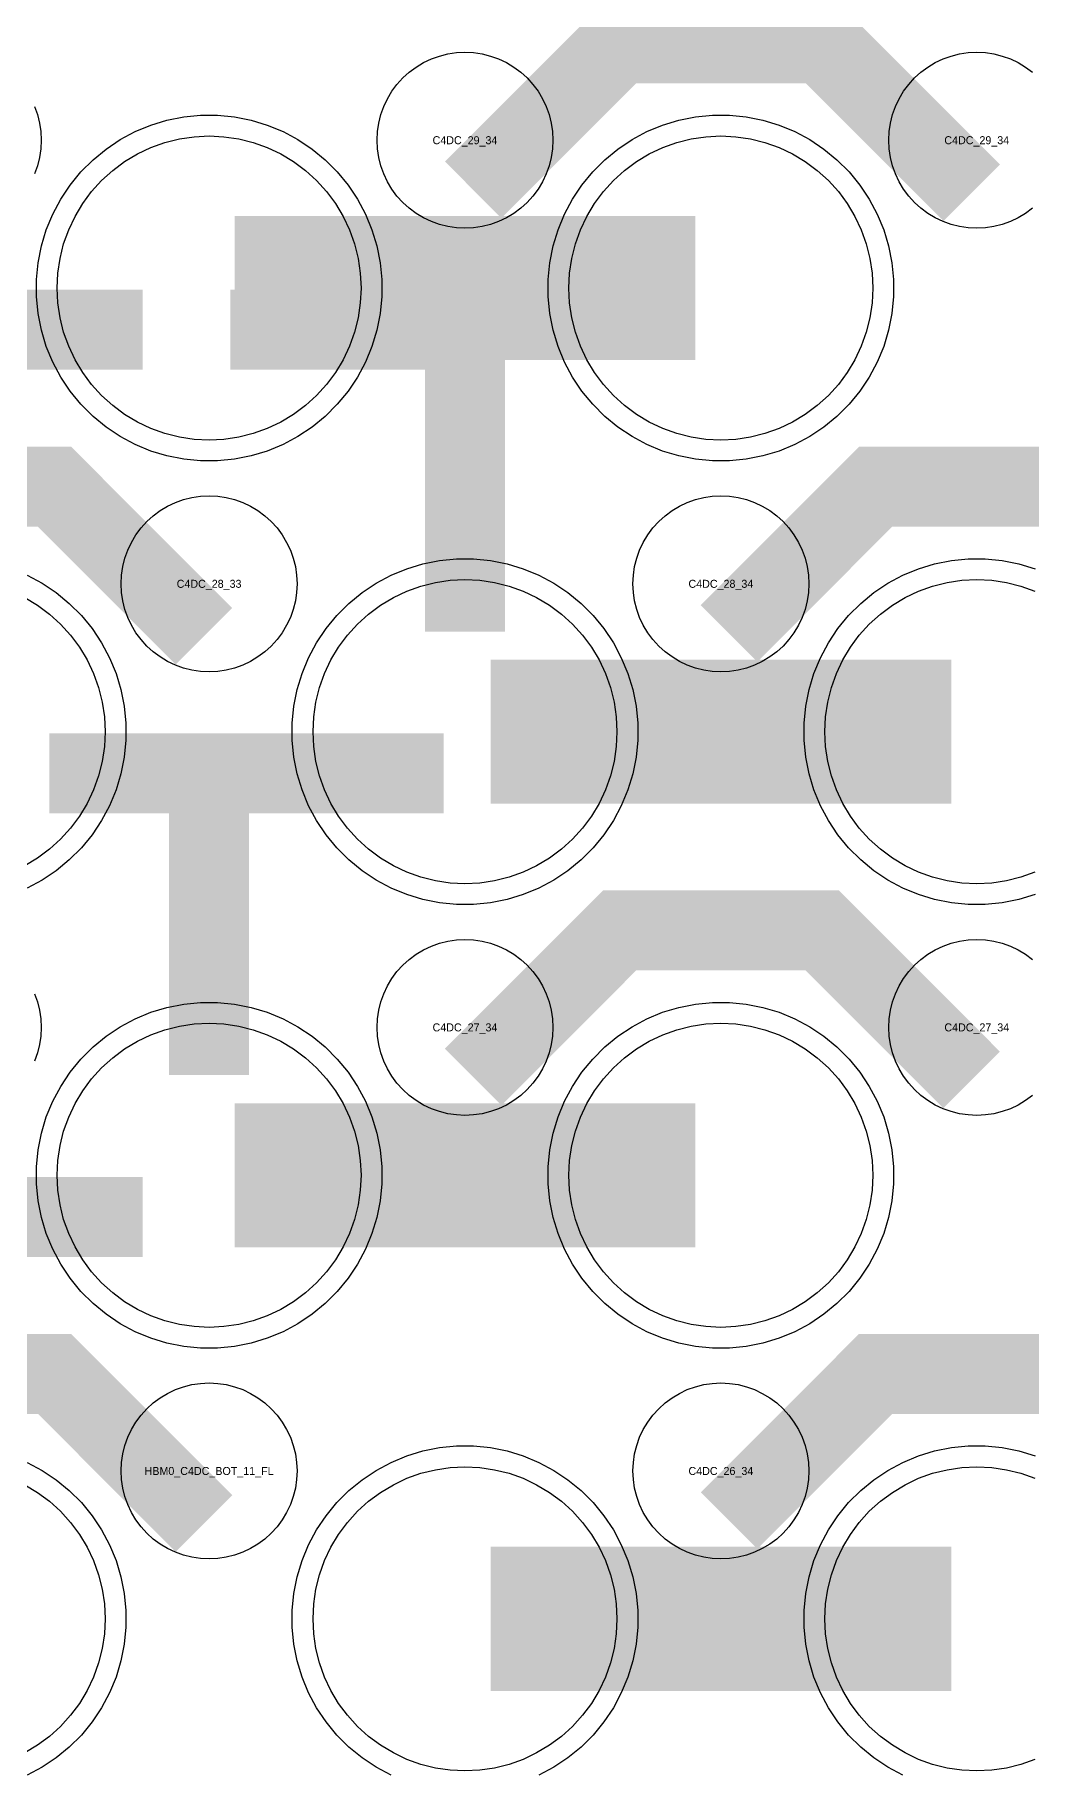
# Model space of a CAD drawing. Extents: x -11880 to 11880, y -14992 to 14992.
# Drawn here: x -1254 to -943, y -11285 to -10742 of the extents above; entities that cross this region are included whole.
import ezdxf
from ezdxf.enums import TextEntityAlignment as Align

# ---------------------------------------------------------------- set-up
doc = ezdxf.new("R2010")
doc.units = 0
doc.header["$MEASUREMENT"] = 0
for name, color, linetype in [('GDS_775_DT_237', 138, 'CONTINUOUS'), ('RDL1_FS', 34, 'CONTINUOUS'), ('RDL_BS', 160, 'CONTINUOUS')]:
    doc.layers.add(name, color=color, linetype=linetype)

msp = doc.modelspace()

# ---------------------------------------------------------------- linework, layer by layer
at = {"layer": 'RDL1_FS'}
for points in [[(-1200, -10868.714), (-1204.657, -10868.485), (-1209.268, -10867.801), (-1213.791, -10866.669), (-1218.181, -10865.097), (-1222.395, -10863.105), (-1226.395, -10860.707), (-1230.14, -10857.929), (-1233.594, -10854.799), (-1236.724, -10851.345), (-1239.502, -10847.6), (-1241.9, -10843.6), (-1243.892, -10839.386), (-1245.464, -10834.996), (-1246.596, -10830.473), (-1247.28, -10825.862), (-1247.509, -10821.205), (-1247.28, -10816.548), (-1246.596, -10811.937), (-1245.464, -10807.414), (-1243.892, -10803.024), (-1241.9, -10798.81), (-1239.502, -10794.81), (-1236.724, -10791.065), (-1233.594, -10787.611), (-1230.14, -10784.481), (-1226.395, -10781.703), (-1222.395, -10779.305), (-1218.181, -10777.313), (-1213.791, -10775.741), (-1209.268, -10774.609), (-1204.657, -10773.925), (-1200, -10773.696), (-1195.343, -10773.925), (-1190.732, -10774.609), (-1186.209, -10775.741), (-1181.819, -10777.313), (-1177.605, -10779.305), (-1173.605, -10781.703), (-1169.86, -10784.481), (-1166.406, -10787.611), (-1163.276, -10791.065), (-1160.498, -10794.81), (-1158.1, -10798.81), (-1156.108, -10803.024), (-1154.536, -10807.414), (-1153.404, -10811.937), (-1152.72, -10816.548), (-1152.491, -10821.205), (-1152.72, -10825.862), (-1153.404, -10830.473), (-1154.536, -10834.996), (-1156.108, -10839.386), (-1158.1, -10843.6), (-1160.498, -10847.6), (-1163.276, -10851.345), (-1166.406, -10854.799), (-1169.86, -10857.929), (-1173.605, -10860.707), (-1177.605, -10863.105), (-1181.819, -10865.097), (-1186.209, -10866.669), (-1190.732, -10867.801), (-1195.343, -10868.485)], [(-1040, -10868.714), (-1044.657, -10868.485), (-1049.268, -10867.801), (-1053.791, -10866.669), (-1058.181, -10865.097), (-1062.395, -10863.105), (-1066.395, -10860.707), (-1070.14, -10857.929), (-1073.594, -10854.799), (-1076.724, -10851.345), (-1079.502, -10847.6), (-1081.9, -10843.6), (-1083.892, -10839.386), (-1085.464, -10834.996), (-1086.596, -10830.473), (-1087.28, -10825.862), (-1087.509, -10821.205), (-1087.28, -10816.548), (-1086.596, -10811.937), (-1085.464, -10807.414), (-1083.892, -10803.024), (-1081.9, -10798.81), (-1079.502, -10794.81), (-1076.724, -10791.065), (-1073.594, -10787.611), (-1070.14, -10784.481), (-1066.395, -10781.703), (-1062.395, -10779.305), (-1058.181, -10777.313), (-1053.791, -10775.741), (-1049.268, -10774.609), (-1044.657, -10773.925), (-1040, -10773.696), (-1035.343, -10773.925), (-1030.732, -10774.609), (-1026.209, -10775.741), (-1021.819, -10777.313), (-1017.605, -10779.305), (-1013.605, -10781.703), (-1009.86, -10784.481), (-1006.406, -10787.611), (-1003.276, -10791.065), (-1000.498, -10794.81), (-998.1, -10798.81), (-996.108, -10803.024), (-994.536, -10807.414), (-993.404, -10811.937), (-992.72, -10816.548), (-992.491, -10821.205), (-992.72, -10825.862), (-993.404, -10830.473), (-994.536, -10834.996), (-996.108, -10839.386), (-998.1, -10843.6), (-1000.498, -10847.6), (-1003.276, -10851.345), (-1006.406, -10854.799), (-1009.86, -10857.929), (-1013.605, -10860.707), (-1017.605, -10863.105), (-1021.819, -10865.097), (-1026.209, -10866.669), (-1030.732, -10867.801), (-1035.343, -10868.485)], [(-1120, -11007.279), (-1124.657, -11007.05), (-1129.268, -11006.366), (-1133.791, -11005.234), (-1138.181, -11003.662), (-1142.395, -11001.67), (-1146.395, -10999.272), (-1150.14, -10996.494), (-1153.594, -10993.364), (-1156.724, -10989.91), (-1159.502, -10986.165), (-1161.9, -10982.165), (-1163.892, -10977.951), (-1165.464, -10973.561), (-1166.596, -10969.038), (-1167.28, -10964.427), (-1167.509, -10959.77), (-1167.28, -10955.113), (-1166.596, -10950.502), (-1165.464, -10945.979), (-1163.892, -10941.589), (-1161.9, -10937.375), (-1159.502, -10933.375), (-1156.724, -10929.63), (-1153.594, -10926.176), (-1150.14, -10923.046), (-1146.395, -10920.268), (-1142.395, -10917.87), (-1138.181, -10915.878), (-1133.791, -10914.306), (-1129.268, -10913.174), (-1124.657, -10912.49), (-1120, -10912.261), (-1115.343, -10912.49), (-1110.732, -10913.174), (-1106.209, -10914.306), (-1101.819, -10915.878), (-1097.605, -10917.87), (-1093.605, -10920.268), (-1089.86, -10923.046), (-1086.406, -10926.176), (-1083.276, -10929.63), (-1080.498, -10933.375), (-1078.1, -10937.375), (-1076.108, -10941.589), (-1074.536, -10945.979), (-1073.404, -10950.502), (-1072.72, -10955.113), (-1072.491, -10959.77), (-1072.72, -10964.427), (-1073.404, -10969.038), (-1074.536, -10973.561), (-1076.108, -10977.951), (-1078.1, -10982.165), (-1080.498, -10986.165), (-1083.276, -10989.91), (-1086.406, -10993.364), (-1089.86, -10996.494), (-1093.605, -10999.272), (-1097.605, -11001.67), (-1101.819, -11003.662), (-1106.209, -11005.234), (-1110.732, -11006.366), (-1115.343, -11007.05)], [(-1200, -11145.844), (-1204.657, -11145.615), (-1209.268, -11144.931), (-1213.791, -11143.799), (-1218.181, -11142.227), (-1222.395, -11140.235), (-1226.395, -11137.837), (-1230.14, -11135.059), (-1233.594, -11131.929), (-1236.724, -11128.475), (-1239.502, -11124.73), (-1241.9, -11120.73), (-1243.892, -11116.516), (-1245.464, -11112.126), (-1246.596, -11107.603), (-1247.28, -11102.992), (-1247.509, -11098.335), (-1247.28, -11093.678), (-1246.596, -11089.067), (-1245.464, -11084.544), (-1243.892, -11080.154), (-1241.9, -11075.94), (-1239.502, -11071.94), (-1236.724, -11068.195), (-1233.594, -11064.741), (-1230.14, -11061.611), (-1226.395, -11058.833), (-1222.395, -11056.435), (-1218.181, -11054.443), (-1213.791, -11052.871), (-1209.268, -11051.739), (-1204.657, -11051.055), (-1200, -11050.826), (-1195.343, -11051.055), (-1190.732, -11051.739), (-1186.209, -11052.871), (-1181.819, -11054.443), (-1177.605, -11056.435), (-1173.605, -11058.833), (-1169.86, -11061.611), (-1166.406, -11064.741), (-1163.276, -11068.195), (-1160.498, -11071.94), (-1158.1, -11075.94), (-1156.108, -11080.154), (-1154.536, -11084.544), (-1153.404, -11089.067), (-1152.72, -11093.678), (-1152.491, -11098.335), (-1152.72, -11102.992), (-1153.404, -11107.603), (-1154.536, -11112.126), (-1156.108, -11116.516), (-1158.1, -11120.73), (-1160.498, -11124.73), (-1163.276, -11128.475), (-1166.406, -11131.929), (-1169.86, -11135.059), (-1173.605, -11137.837), (-1177.605, -11140.235), (-1181.819, -11142.227), (-1186.209, -11143.799), (-1190.732, -11144.931), (-1195.343, -11145.615)], [(-1040, -11145.844), (-1044.657, -11145.615), (-1049.268, -11144.931), (-1053.791, -11143.799), (-1058.181, -11142.227), (-1062.395, -11140.235), (-1066.395, -11137.837), (-1070.14, -11135.059), (-1073.594, -11131.929), (-1076.724, -11128.475), (-1079.502, -11124.73), (-1081.9, -11120.73), (-1083.892, -11116.516), (-1085.464, -11112.126), (-1086.596, -11107.603), (-1087.28, -11102.992), (-1087.509, -11098.335), (-1087.28, -11093.678), (-1086.596, -11089.067), (-1085.464, -11084.544), (-1083.892, -11080.154), (-1081.9, -11075.94), (-1079.502, -11071.94), (-1076.724, -11068.195), (-1073.594, -11064.741), (-1070.14, -11061.611), (-1066.395, -11058.833), (-1062.395, -11056.435), (-1058.181, -11054.443), (-1053.791, -11052.871), (-1049.268, -11051.739), (-1044.657, -11051.055), (-1040, -11050.826), (-1035.343, -11051.055), (-1030.732, -11051.739), (-1026.209, -11052.871), (-1021.819, -11054.443), (-1017.605, -11056.435), (-1013.605, -11058.833), (-1009.86, -11061.611), (-1006.406, -11064.741), (-1003.276, -11068.195), (-1000.498, -11071.94), (-998.1, -11075.94), (-996.108, -11080.154), (-994.536, -11084.544), (-993.404, -11089.067), (-992.72, -11093.678), (-992.491, -11098.335), (-992.72, -11102.992), (-993.404, -11107.603), (-994.536, -11112.126), (-996.108, -11116.516), (-998.1, -11120.73), (-1000.498, -11124.73), (-1003.276, -11128.475), (-1006.406, -11131.929), (-1009.86, -11135.059), (-1013.605, -11137.837), (-1017.605, -11140.235), (-1021.819, -11142.227), (-1026.209, -11143.799), (-1030.732, -11144.931), (-1035.343, -11145.615)], [(-1120, -11284.409), (-1124.657, -11284.18), (-1129.268, -11283.496), (-1133.791, -11282.364), (-1138.181, -11280.792), (-1142.395, -11278.8), (-1146.395, -11276.402), (-1150.14, -11273.624), (-1153.594, -11270.494), (-1156.724, -11267.04), (-1159.502, -11263.295), (-1161.9, -11259.295), (-1163.892, -11255.081), (-1165.464, -11250.691), (-1166.596, -11246.168), (-1167.28, -11241.557), (-1167.509, -11236.9), (-1167.28, -11232.243), (-1166.596, -11227.632), (-1165.464, -11223.109), (-1163.892, -11218.719), (-1161.9, -11214.505), (-1159.502, -11210.505), (-1156.724, -11206.76), (-1153.594, -11203.306), (-1150.14, -11200.176), (-1146.395, -11197.398), (-1142.395, -11195), (-1138.181, -11193.008), (-1133.791, -11191.436), (-1129.268, -11190.304), (-1124.657, -11189.62), (-1120, -11189.391), (-1115.343, -11189.62), (-1110.732, -11190.304), (-1106.209, -11191.436), (-1101.819, -11193.008), (-1097.605, -11195), (-1093.605, -11197.398), (-1089.86, -11200.176), (-1086.406, -11203.306), (-1083.276, -11206.76), (-1080.498, -11210.505), (-1078.1, -11214.505), (-1076.108, -11218.719), (-1074.536, -11223.109), (-1073.404, -11227.632), (-1072.72, -11232.243), (-1072.491, -11236.9), (-1072.72, -11241.557), (-1073.404, -11246.168), (-1074.536, -11250.691), (-1076.108, -11255.081), (-1078.1, -11259.295), (-1080.498, -11263.295), (-1083.276, -11267.04), (-1086.406, -11270.494), (-1089.86, -11273.624), (-1093.605, -11276.402), (-1097.605, -11278.8), (-1101.819, -11280.792), (-1106.209, -11282.364), (-1110.732, -11283.496), (-1115.343, -11284.18)]]:
    msp.add_lwpolyline(points, close=True, dxfattribs=at)
for points in [[(-1191.998, -10821.205, 45, 45, 0), (-1119.998, -10821.205, 45, 45, 0)], [(-1119.998, -10821.205, 45, 45, 0), (-1047.998, -10821.205, 45, 45, 0)], [(-1111.998, -10959.77, 45, 45, 0), (-1039.998, -10959.77, 45, 45, 0)], [(-1039.998, -10959.77, 45, 45, 0), (-967.998, -10959.77, 45, 45, 0)], [(-1191.998, -11098.335, 45, 45, 0), (-1119.998, -11098.335, 45, 45, 0)], [(-1119.998, -11098.335, 45, 45, 0), (-1047.998, -11098.335, 45, 45, 0)], [(-1111.998, -11236.9, 45, 45, 0), (-1039.998, -11236.9, 45, 45, 0)], [(-1039.998, -11236.9, 45, 45, 0), (-967.998, -11236.9, 45, 45, 0)]]:
    msp.add_lwpolyline(points, format="xyseb", dxfattribs=at)
for points in [[(-941.819, -11003.662), (-946.209, -11005.234), (-950.732, -11006.366), (-955.343, -11007.05), (-960, -11007.279), (-964.657, -11007.05), (-969.268, -11006.366), (-973.791, -11005.234), (-978.181, -11003.662), (-982.395, -11001.67), (-986.395, -10999.272), (-990.14, -10996.494), (-993.594, -10993.364), (-996.724, -10989.91), (-999.502, -10986.165), (-1001.9, -10982.165), (-1003.892, -10977.951), (-1005.464, -10973.561), (-1006.596, -10969.038), (-1007.28, -10964.427), (-1007.509, -10959.77), (-1007.28, -10955.113), (-1006.596, -10950.502), (-1005.464, -10945.979), (-1003.892, -10941.589), (-1001.9, -10937.375), (-999.502, -10933.375), (-996.724, -10929.63), (-993.594, -10926.176), (-990.14, -10923.046), (-986.395, -10920.268), (-982.395, -10917.87), (-978.181, -10915.878), (-973.791, -10914.306), (-969.268, -10913.174), (-964.657, -10912.49), (-960, -10912.261), (-955.343, -10912.49), (-950.732, -10913.174), (-946.209, -10914.306), (-941.819, -10915.878)], [(-1257.605, -10917.87), (-1253.605, -10920.268), (-1249.86, -10923.046), (-1246.406, -10926.176), (-1243.276, -10929.63), (-1240.498, -10933.375), (-1238.1, -10937.375), (-1236.108, -10941.589), (-1234.536, -10945.979), (-1233.404, -10950.502), (-1232.72, -10955.113), (-1232.491, -10959.77), (-1232.72, -10964.427), (-1233.404, -10969.038), (-1234.536, -10973.561), (-1236.108, -10977.951), (-1238.1, -10982.165), (-1240.498, -10986.165), (-1243.276, -10989.91), (-1246.406, -10993.364), (-1249.86, -10996.494), (-1253.605, -10999.272), (-1257.605, -11001.67)], [(-941.819, -11280.792), (-946.209, -11282.364), (-950.732, -11283.496), (-955.343, -11284.18), (-960, -11284.409), (-964.657, -11284.18), (-969.268, -11283.496), (-973.791, -11282.364), (-978.181, -11280.792), (-982.395, -11278.8), (-986.395, -11276.402), (-990.14, -11273.624), (-993.594, -11270.494), (-996.724, -11267.04), (-999.502, -11263.295), (-1001.9, -11259.295), (-1003.892, -11255.081), (-1005.464, -11250.691), (-1006.596, -11246.168), (-1007.28, -11241.557), (-1007.509, -11236.9), (-1007.28, -11232.243), (-1006.596, -11227.632), (-1005.464, -11223.109), (-1003.892, -11218.719), (-1001.9, -11214.505), (-999.502, -11210.505), (-996.724, -11206.76), (-993.594, -11203.306), (-990.14, -11200.176), (-986.395, -11197.398), (-982.395, -11195), (-978.181, -11193.008), (-973.791, -11191.436), (-969.268, -11190.304), (-964.657, -11189.62), (-960, -11189.391), (-955.343, -11189.62), (-950.732, -11190.304), (-946.209, -11191.436), (-941.819, -11193.008)], [(-1257.605, -11195), (-1253.605, -11197.398), (-1249.86, -11200.176), (-1246.406, -11203.306), (-1243.276, -11206.76), (-1240.498, -11210.505), (-1238.1, -11214.505), (-1236.108, -11218.719), (-1234.536, -11223.109), (-1233.404, -11227.632), (-1232.72, -11232.243), (-1232.491, -11236.9), (-1232.72, -11241.557), (-1233.404, -11246.168), (-1234.536, -11250.691), (-1236.108, -11255.081), (-1238.1, -11259.295), (-1240.498, -11263.295), (-1243.276, -11267.04), (-1246.406, -11270.494), (-1249.86, -11273.624), (-1253.605, -11276.402), (-1257.605, -11278.8)]]:
    msp.add_lwpolyline(points, dxfattribs=at)
at = {"layer": 'RDL_BS'}
for points in [[(-1117.438, -10790.519, 25, 25, 0), (-1071.623, -10744.704, 25, 25, 0), (-1038.07, -10744.704, 25, 25, 0)], [(-961.599, -10791.418, 25, 25, 0), (-1008.313, -10744.704, 25, 25, 0), (-1038.071, -10744.704, 25, 25, 0)], [(-1120, -10928.495, 25, 25, 0), (-1120, -10821.718, 25, 25, 0)], [(-1329.984, -10834.218, 25, 25, 0), (-1220.719, -10834.218, 25, 25, 0)], [(-1107.5, -10834.218, 25, 25, 0), (-1193.333, -10834.218, 25, 25, 0)], [(-1147.056, -10834.218, 25, 25, 0), (-1188.26, -10834.218, 25, 25, 0)], [(-1120, -10852.187, 25, 25, 0), (-1120, -10897.807, 25, 25, 0)], [(-1201.599, -10929.983, 25, 25, 0), (-1248.313, -10883.269, 25, 25, 0), (-1278.071, -10883.269, 25, 25, 0)], [(-1037.438, -10929.084, 25, 25, 0), (-991.623, -10883.269, 25, 25, 0), (-958.07, -10883.269, 25, 25, 0)], [(-881.599, -10929.983, 25, 25, 0), (-928.313, -10883.269, 25, 25, 0), (-958.071, -10883.269, 25, 25, 0)], [(-1200, -11067.06, 25, 25, 0), (-1200, -10960.283, 25, 25, 0)], [(-1249.984, -10972.783, 25, 25, 0), (-1140.719, -10972.783, 25, 25, 0)], [(-1212.5, -10972.783, 25, 25, 0), (-1126.667, -10972.783, 25, 25, 0)], [(-1172.944, -10972.783, 25, 25, 0), (-1131.74, -10972.783, 25, 25, 0)], [(-1200, -10990.752, 25, 25, 0), (-1200, -11036.372, 25, 25, 0)], [(-1117.438, -11067.649, 25, 25, 0), (-1071.623, -11021.834, 25, 25, 0), (-1038.07, -11021.834, 25, 25, 0)], [(-961.599, -11068.548, 25, 25, 0), (-1008.313, -11021.834, 25, 25, 0), (-1038.071, -11021.834, 25, 25, 0)], [(-1329.984, -11111.348, 25, 25, 0), (-1220.719, -11111.348, 25, 25, 0)], [(-1201.599, -11207.113, 25, 25, 0), (-1248.313, -11160.399, 25, 25, 0), (-1278.071, -11160.399, 25, 25, 0)], [(-1037.438, -11206.214, 25, 25, 0), (-991.623, -11160.399, 25, 25, 0), (-958.07, -11160.399, 25, 25, 0)], [(-881.599, -11207.113, 25, 25, 0), (-928.313, -11160.399, 25, 25, 0), (-958.071, -11160.399, 25, 25, 0)]]:
    msp.add_lwpolyline(points, format="xyseb", dxfattribs=at)
for points in [[(-1120, -10802.511), (-1122.693, -10802.379), (-1125.365, -10801.983), (-1127.984, -10801.326), (-1130.519, -10800.419), (-1132.956, -10799.267), (-1135.28, -10797.874), (-1137.443, -10796.271), (-1139.442, -10794.459), (-1141.254, -10792.46), (-1142.857, -10790.297), (-1144.25, -10787.973), (-1145.402, -10785.536), (-1146.309, -10783.001), (-1146.966, -10780.382), (-1147.362, -10777.71), (-1147.494, -10775.017), (-1147.362, -10772.324), (-1146.966, -10769.652), (-1146.309, -10767.033), (-1145.402, -10764.498), (-1144.25, -10762.061), (-1142.857, -10759.737), (-1141.254, -10757.574), (-1139.442, -10755.575), (-1137.443, -10753.763), (-1135.28, -10752.16), (-1132.956, -10750.767), (-1130.519, -10749.615), (-1127.984, -10748.708), (-1125.365, -10748.051), (-1122.693, -10747.655), (-1120, -10747.523), (-1117.307, -10747.655), (-1114.635, -10748.051), (-1112.016, -10748.708), (-1109.481, -10749.615), (-1107.044, -10750.767), (-1104.72, -10752.16), (-1102.557, -10753.763), (-1100.558, -10755.575), (-1098.746, -10757.574), (-1097.143, -10759.737), (-1095.75, -10762.061), (-1094.598, -10764.498), (-1093.691, -10767.033), (-1093.034, -10769.652), (-1092.638, -10772.324), (-1092.506, -10775.017), (-1092.638, -10777.71), (-1093.034, -10780.382), (-1093.691, -10783.001), (-1094.598, -10785.536), (-1095.75, -10787.973), (-1097.143, -10790.297), (-1098.746, -10792.46), (-1100.558, -10794.459), (-1102.557, -10796.271), (-1104.72, -10797.874), (-1107.044, -10799.267), (-1109.481, -10800.419), (-1112.016, -10801.326), (-1114.635, -10801.983), (-1117.307, -10802.379)], [(-1202.644, -10875.205), (-1207.938, -10874.688), (-1213.165, -10873.642), (-1218.205, -10872.111), (-1223.115, -10870.08), (-1227.777, -10867.588), (-1232.191, -10864.641), (-1236.292, -10861.279), (-1240.074, -10857.497), (-1243.436, -10853.396), (-1246.383, -10848.982), (-1248.875, -10844.32), (-1250.906, -10839.41), (-1252.437, -10834.37), (-1253.483, -10829.143), (-1254, -10823.849), (-1254, -10818.561), (-1253.483, -10813.267), (-1252.437, -10808.04), (-1250.906, -10803), (-1248.875, -10798.09), (-1246.383, -10793.428), (-1243.436, -10789.014), (-1240.074, -10784.913), (-1236.292, -10781.131), (-1232.191, -10777.769), (-1227.777, -10774.822), (-1223.115, -10772.33), (-1218.205, -10770.299), (-1213.165, -10768.768), (-1207.938, -10767.722), (-1202.644, -10767.205), (-1197.356, -10767.205), (-1192.062, -10767.722), (-1186.835, -10768.768), (-1181.795, -10770.299), (-1176.885, -10772.33), (-1172.223, -10774.822), (-1167.809, -10777.769), (-1163.708, -10781.131), (-1159.926, -10784.913), (-1156.564, -10789.014), (-1153.617, -10793.428), (-1151.125, -10798.09), (-1149.094, -10803), (-1147.563, -10808.04), (-1146.517, -10813.267), (-1146, -10818.561), (-1146, -10823.849), (-1146.517, -10829.143), (-1147.563, -10834.37), (-1149.094, -10839.41), (-1151.125, -10844.32), (-1153.617, -10848.982), (-1156.564, -10853.396), (-1159.926, -10857.497), (-1163.708, -10861.279), (-1167.809, -10864.641), (-1172.223, -10867.588), (-1176.885, -10870.08), (-1181.795, -10872.111), (-1186.835, -10873.642), (-1192.062, -10874.688), (-1197.356, -10875.205)], [(-1042.644, -10875.205), (-1047.938, -10874.688), (-1053.165, -10873.642), (-1058.205, -10872.111), (-1063.115, -10870.08), (-1067.777, -10867.588), (-1072.191, -10864.641), (-1076.292, -10861.279), (-1080.074, -10857.497), (-1083.436, -10853.396), (-1086.383, -10848.982), (-1088.875, -10844.32), (-1090.906, -10839.41), (-1092.437, -10834.37), (-1093.483, -10829.143), (-1094, -10823.849), (-1094, -10818.561), (-1093.483, -10813.267), (-1092.437, -10808.04), (-1090.906, -10803), (-1088.875, -10798.09), (-1086.383, -10793.428), (-1083.436, -10789.014), (-1080.074, -10784.913), (-1076.292, -10781.131), (-1072.191, -10777.769), (-1067.777, -10774.822), (-1063.115, -10772.33), (-1058.205, -10770.299), (-1053.165, -10768.768), (-1047.938, -10767.722), (-1042.644, -10767.205), (-1037.356, -10767.205), (-1032.062, -10767.722), (-1026.835, -10768.768), (-1021.795, -10770.299), (-1016.885, -10772.33), (-1012.223, -10774.822), (-1007.809, -10777.769), (-1003.708, -10781.131), (-999.926, -10784.913), (-996.564, -10789.014), (-993.617, -10793.428), (-991.125, -10798.09), (-989.094, -10803), (-987.563, -10808.04), (-986.517, -10813.267), (-986, -10818.561), (-986, -10823.849), (-986.517, -10829.143), (-987.563, -10834.37), (-989.094, -10839.41), (-991.125, -10844.32), (-993.617, -10848.982), (-996.564, -10853.396), (-999.926, -10857.497), (-1003.708, -10861.279), (-1007.809, -10864.641), (-1012.223, -10867.588), (-1016.885, -10870.08), (-1021.795, -10872.111), (-1026.835, -10873.642), (-1032.062, -10874.688), (-1037.356, -10875.205)], [(-1200, -10941.076), (-1202.693, -10940.944), (-1205.365, -10940.548), (-1207.984, -10939.891), (-1210.519, -10938.984), (-1212.956, -10937.832), (-1215.28, -10936.439), (-1217.443, -10934.836), (-1219.442, -10933.024), (-1221.254, -10931.025), (-1222.857, -10928.862), (-1224.25, -10926.538), (-1225.402, -10924.101), (-1226.309, -10921.566), (-1226.966, -10918.947), (-1227.362, -10916.275), (-1227.494, -10913.582), (-1227.362, -10910.889), (-1226.966, -10908.217), (-1226.309, -10905.598), (-1225.402, -10903.063), (-1224.25, -10900.626), (-1222.857, -10898.302), (-1221.254, -10896.139), (-1219.442, -10894.14), (-1217.443, -10892.328), (-1215.28, -10890.725), (-1212.956, -10889.332), (-1210.519, -10888.18), (-1207.984, -10887.273), (-1205.365, -10886.616), (-1202.693, -10886.22), (-1200, -10886.088), (-1197.307, -10886.22), (-1194.635, -10886.616), (-1192.016, -10887.273), (-1189.481, -10888.18), (-1187.044, -10889.332), (-1184.72, -10890.725), (-1182.557, -10892.328), (-1180.558, -10894.14), (-1178.746, -10896.139), (-1177.143, -10898.302), (-1175.75, -10900.626), (-1174.598, -10903.063), (-1173.691, -10905.598), (-1173.034, -10908.217), (-1172.638, -10910.889), (-1172.506, -10913.582), (-1172.638, -10916.275), (-1173.034, -10918.947), (-1173.691, -10921.566), (-1174.598, -10924.101), (-1175.75, -10926.538), (-1177.143, -10928.862), (-1178.746, -10931.025), (-1180.558, -10933.024), (-1182.557, -10934.836), (-1184.72, -10936.439), (-1187.044, -10937.832), (-1189.481, -10938.984), (-1192.016, -10939.891), (-1194.635, -10940.548), (-1197.307, -10940.944)], [(-1040, -10941.076), (-1042.693, -10940.944), (-1045.365, -10940.548), (-1047.984, -10939.891), (-1050.519, -10938.984), (-1052.956, -10937.832), (-1055.28, -10936.439), (-1057.443, -10934.836), (-1059.442, -10933.024), (-1061.254, -10931.025), (-1062.857, -10928.862), (-1064.25, -10926.538), (-1065.402, -10924.101), (-1066.309, -10921.566), (-1066.966, -10918.947), (-1067.362, -10916.275), (-1067.494, -10913.582), (-1067.362, -10910.889), (-1066.966, -10908.217), (-1066.309, -10905.598), (-1065.402, -10903.063), (-1064.25, -10900.626), (-1062.857, -10898.302), (-1061.254, -10896.139), (-1059.442, -10894.14), (-1057.443, -10892.328), (-1055.28, -10890.725), (-1052.956, -10889.332), (-1050.519, -10888.18), (-1047.984, -10887.273), (-1045.365, -10886.616), (-1042.693, -10886.22), (-1040, -10886.088), (-1037.307, -10886.22), (-1034.635, -10886.616), (-1032.016, -10887.273), (-1029.481, -10888.18), (-1027.044, -10889.332), (-1024.72, -10890.725), (-1022.557, -10892.328), (-1020.558, -10894.14), (-1018.746, -10896.139), (-1017.143, -10898.302), (-1015.75, -10900.626), (-1014.598, -10903.063), (-1013.691, -10905.598), (-1013.034, -10908.217), (-1012.638, -10910.889), (-1012.506, -10913.582), (-1012.638, -10916.275), (-1013.034, -10918.947), (-1013.691, -10921.566), (-1014.598, -10924.101), (-1015.75, -10926.538), (-1017.143, -10928.862), (-1018.746, -10931.025), (-1020.558, -10933.024), (-1022.557, -10934.836), (-1024.72, -10936.439), (-1027.044, -10937.832), (-1029.481, -10938.984), (-1032.016, -10939.891), (-1034.635, -10940.548), (-1037.307, -10940.944)], [(-1122.644, -11013.77), (-1127.938, -11013.253), (-1133.165, -11012.207), (-1138.205, -11010.676), (-1143.115, -11008.645), (-1147.777, -11006.153), (-1152.191, -11003.206), (-1156.292, -10999.844), (-1160.074, -10996.062), (-1163.436, -10991.961), (-1166.383, -10987.547), (-1168.875, -10982.885), (-1170.906, -10977.975), (-1172.437, -10972.935), (-1173.483, -10967.708), (-1174, -10962.414), (-1174, -10957.126), (-1173.483, -10951.832), (-1172.437, -10946.605), (-1170.906, -10941.565), (-1168.875, -10936.655), (-1166.383, -10931.993), (-1163.436, -10927.579), (-1160.074, -10923.478), (-1156.292, -10919.696), (-1152.191, -10916.334), (-1147.777, -10913.387), (-1143.115, -10910.895), (-1138.205, -10908.864), (-1133.165, -10907.333), (-1127.938, -10906.287), (-1122.644, -10905.77), (-1117.356, -10905.77), (-1112.062, -10906.287), (-1106.835, -10907.333), (-1101.795, -10908.864), (-1096.885, -10910.895), (-1092.223, -10913.387), (-1087.809, -10916.334), (-1083.708, -10919.696), (-1079.926, -10923.478), (-1076.564, -10927.579), (-1073.617, -10931.993), (-1071.125, -10936.655), (-1069.094, -10941.565), (-1067.563, -10946.605), (-1066.517, -10951.832), (-1066, -10957.126), (-1066, -10962.414), (-1066.517, -10967.708), (-1067.563, -10972.935), (-1069.094, -10977.975), (-1071.125, -10982.885), (-1073.617, -10987.547), (-1076.564, -10991.961), (-1079.926, -10996.062), (-1083.708, -10999.844), (-1087.809, -11003.206), (-1092.223, -11006.153), (-1096.885, -11008.645), (-1101.795, -11010.676), (-1106.835, -11012.207), (-1112.062, -11013.253), (-1117.356, -11013.77)], [(-1120, -11079.641), (-1122.693, -11079.509), (-1125.365, -11079.113), (-1127.984, -11078.456), (-1130.519, -11077.549), (-1132.956, -11076.397), (-1135.28, -11075.004), (-1137.443, -11073.401), (-1139.442, -11071.589), (-1141.254, -11069.59), (-1142.857, -11067.427), (-1144.25, -11065.103), (-1145.402, -11062.666), (-1146.309, -11060.131), (-1146.966, -11057.512), (-1147.362, -11054.84), (-1147.494, -11052.147), (-1147.362, -11049.454), (-1146.966, -11046.782), (-1146.309, -11044.163), (-1145.402, -11041.628), (-1144.25, -11039.191), (-1142.857, -11036.867), (-1141.254, -11034.704), (-1139.442, -11032.705), (-1137.443, -11030.893), (-1135.28, -11029.29), (-1132.956, -11027.897), (-1130.519, -11026.745), (-1127.984, -11025.838), (-1125.365, -11025.181), (-1122.693, -11024.785), (-1120, -11024.653), (-1117.307, -11024.785), (-1114.635, -11025.181), (-1112.016, -11025.838), (-1109.481, -11026.745), (-1107.044, -11027.897), (-1104.72, -11029.29), (-1102.557, -11030.893), (-1100.558, -11032.705), (-1098.746, -11034.704), (-1097.143, -11036.867), (-1095.75, -11039.191), (-1094.598, -11041.628), (-1093.691, -11044.163), (-1093.034, -11046.782), (-1092.638, -11049.454), (-1092.506, -11052.147), (-1092.638, -11054.84), (-1093.034, -11057.512), (-1093.691, -11060.131), (-1094.598, -11062.666), (-1095.75, -11065.103), (-1097.143, -11067.427), (-1098.746, -11069.59), (-1100.558, -11071.589), (-1102.557, -11073.401), (-1104.72, -11075.004), (-1107.044, -11076.397), (-1109.481, -11077.549), (-1112.016, -11078.456), (-1114.635, -11079.113), (-1117.307, -11079.509)], [(-1202.644, -11152.335), (-1207.938, -11151.818), (-1213.165, -11150.772), (-1218.205, -11149.241), (-1223.115, -11147.21), (-1227.777, -11144.718), (-1232.191, -11141.771), (-1236.292, -11138.409), (-1240.074, -11134.627), (-1243.436, -11130.526), (-1246.383, -11126.112), (-1248.875, -11121.45), (-1250.906, -11116.54), (-1252.437, -11111.5), (-1253.483, -11106.273), (-1254, -11100.979), (-1254, -11095.691), (-1253.483, -11090.397), (-1252.437, -11085.17), (-1250.906, -11080.13), (-1248.875, -11075.22), (-1246.383, -11070.558), (-1243.436, -11066.144), (-1240.074, -11062.043), (-1236.292, -11058.261), (-1232.191, -11054.899), (-1227.777, -11051.952), (-1223.115, -11049.46), (-1218.205, -11047.429), (-1213.165, -11045.898), (-1207.938, -11044.852), (-1202.644, -11044.335), (-1197.356, -11044.335), (-1192.062, -11044.852), (-1186.835, -11045.898), (-1181.795, -11047.429), (-1176.885, -11049.46), (-1172.223, -11051.952), (-1167.809, -11054.899), (-1163.708, -11058.261), (-1159.926, -11062.043), (-1156.564, -11066.144), (-1153.617, -11070.558), (-1151.125, -11075.22), (-1149.094, -11080.13), (-1147.563, -11085.17), (-1146.517, -11090.397), (-1146, -11095.691), (-1146, -11100.979), (-1146.517, -11106.273), (-1147.563, -11111.5), (-1149.094, -11116.54), (-1151.125, -11121.45), (-1153.617, -11126.112), (-1156.564, -11130.526), (-1159.926, -11134.627), (-1163.708, -11138.409), (-1167.809, -11141.771), (-1172.223, -11144.718), (-1176.885, -11147.21), (-1181.795, -11149.241), (-1186.835, -11150.772), (-1192.062, -11151.818), (-1197.356, -11152.335)], [(-1042.644, -11152.335), (-1047.938, -11151.818), (-1053.165, -11150.772), (-1058.205, -11149.241), (-1063.115, -11147.21), (-1067.777, -11144.718), (-1072.191, -11141.771), (-1076.292, -11138.409), (-1080.074, -11134.627), (-1083.436, -11130.526), (-1086.383, -11126.112), (-1088.875, -11121.45), (-1090.906, -11116.54), (-1092.437, -11111.5), (-1093.483, -11106.273), (-1094, -11100.979), (-1094, -11095.691), (-1093.483, -11090.397), (-1092.437, -11085.17), (-1090.906, -11080.13), (-1088.875, -11075.22), (-1086.383, -11070.558), (-1083.436, -11066.144), (-1080.074, -11062.043), (-1076.292, -11058.261), (-1072.191, -11054.899), (-1067.777, -11051.952), (-1063.115, -11049.46), (-1058.205, -11047.429), (-1053.165, -11045.898), (-1047.938, -11044.852), (-1042.644, -11044.335), (-1037.356, -11044.335), (-1032.062, -11044.852), (-1026.835, -11045.898), (-1021.795, -11047.429), (-1016.885, -11049.46), (-1012.223, -11051.952), (-1007.809, -11054.899), (-1003.708, -11058.261), (-999.926, -11062.043), (-996.564, -11066.144), (-993.617, -11070.558), (-991.125, -11075.22), (-989.094, -11080.13), (-987.563, -11085.17), (-986.517, -11090.397), (-986, -11095.691), (-986, -11100.979), (-986.517, -11106.273), (-987.563, -11111.5), (-989.094, -11116.54), (-991.125, -11121.45), (-993.617, -11126.112), (-996.564, -11130.526), (-999.926, -11134.627), (-1003.708, -11138.409), (-1007.809, -11141.771), (-1012.223, -11144.718), (-1016.885, -11147.21), (-1021.795, -11149.241), (-1026.835, -11150.772), (-1032.062, -11151.818), (-1037.356, -11152.335)], [(-1200, -11218.206), (-1202.693, -11218.074), (-1205.365, -11217.678), (-1207.984, -11217.021), (-1210.519, -11216.114), (-1212.956, -11214.962), (-1215.28, -11213.569), (-1217.443, -11211.966), (-1219.442, -11210.154), (-1221.254, -11208.155), (-1222.857, -11205.992), (-1224.25, -11203.668), (-1225.402, -11201.231), (-1226.309, -11198.696), (-1226.966, -11196.077), (-1227.362, -11193.405), (-1227.494, -11190.712), (-1227.362, -11188.019), (-1226.966, -11185.347), (-1226.309, -11182.728), (-1225.402, -11180.193), (-1224.25, -11177.756), (-1222.857, -11175.432), (-1221.254, -11173.269), (-1219.442, -11171.27), (-1217.443, -11169.458), (-1215.28, -11167.855), (-1212.956, -11166.462), (-1210.519, -11165.31), (-1207.984, -11164.403), (-1205.365, -11163.746), (-1202.693, -11163.35), (-1200, -11163.218), (-1197.307, -11163.35), (-1194.635, -11163.746), (-1192.016, -11164.403), (-1189.481, -11165.31), (-1187.044, -11166.462), (-1184.72, -11167.855), (-1182.557, -11169.458), (-1180.558, -11171.27), (-1178.746, -11173.269), (-1177.143, -11175.432), (-1175.75, -11177.756), (-1174.598, -11180.193), (-1173.691, -11182.728), (-1173.034, -11185.347), (-1172.638, -11188.019), (-1172.506, -11190.712), (-1172.638, -11193.405), (-1173.034, -11196.077), (-1173.691, -11198.696), (-1174.598, -11201.231), (-1175.75, -11203.668), (-1177.143, -11205.992), (-1178.746, -11208.155), (-1180.558, -11210.154), (-1182.557, -11211.966), (-1184.72, -11213.569), (-1187.044, -11214.962), (-1189.481, -11216.114), (-1192.016, -11217.021), (-1194.635, -11217.678), (-1197.307, -11218.074)], [(-1040, -11218.206), (-1042.693, -11218.074), (-1045.365, -11217.678), (-1047.984, -11217.021), (-1050.519, -11216.114), (-1052.956, -11214.962), (-1055.28, -11213.569), (-1057.443, -11211.966), (-1059.442, -11210.154), (-1061.254, -11208.155), (-1062.857, -11205.992), (-1064.25, -11203.668), (-1065.402, -11201.231), (-1066.309, -11198.696), (-1066.966, -11196.077), (-1067.362, -11193.405), (-1067.494, -11190.712), (-1067.362, -11188.019), (-1066.966, -11185.347), (-1066.309, -11182.728), (-1065.402, -11180.193), (-1064.25, -11177.756), (-1062.857, -11175.432), (-1061.254, -11173.269), (-1059.442, -11171.27), (-1057.443, -11169.458), (-1055.28, -11167.855), (-1052.956, -11166.462), (-1050.519, -11165.31), (-1047.984, -11164.403), (-1045.365, -11163.746), (-1042.693, -11163.35), (-1040, -11163.218), (-1037.307, -11163.35), (-1034.635, -11163.746), (-1032.016, -11164.403), (-1029.481, -11165.31), (-1027.044, -11166.462), (-1024.72, -11167.855), (-1022.557, -11169.458), (-1020.558, -11171.27), (-1018.746, -11173.269), (-1017.143, -11175.432), (-1015.75, -11177.756), (-1014.598, -11180.193), (-1013.691, -11182.728), (-1013.034, -11185.347), (-1012.638, -11188.019), (-1012.506, -11190.712), (-1012.638, -11193.405), (-1013.034, -11196.077), (-1013.691, -11198.696), (-1014.598, -11201.231), (-1015.75, -11203.668), (-1017.143, -11205.992), (-1018.746, -11208.155), (-1020.558, -11210.154), (-1022.557, -11211.966), (-1024.72, -11213.569), (-1027.044, -11214.962), (-1029.481, -11216.114), (-1032.016, -11217.021), (-1034.635, -11217.678), (-1037.307, -11218.074)]]:
    msp.add_lwpolyline(points, close=True, dxfattribs=at)
for points in [[(-942.557, -10796.271), (-944.72, -10797.874), (-947.044, -10799.267), (-949.481, -10800.419), (-952.016, -10801.326), (-954.635, -10801.983), (-957.307, -10802.379), (-960, -10802.511), (-962.693, -10802.379), (-965.365, -10801.983), (-967.984, -10801.326), (-970.519, -10800.419), (-972.956, -10799.267), (-975.28, -10797.874), (-977.443, -10796.271), (-979.442, -10794.459), (-981.254, -10792.46), (-982.857, -10790.297), (-984.25, -10787.973), (-985.402, -10785.536), (-986.309, -10783.001), (-986.966, -10780.382), (-987.362, -10777.71), (-987.494, -10775.017), (-987.362, -10772.324), (-986.966, -10769.652), (-986.309, -10767.033), (-985.402, -10764.498), (-984.25, -10762.061), (-982.857, -10759.737), (-981.254, -10757.574), (-979.442, -10755.575), (-977.443, -10753.763), (-975.28, -10752.16), (-972.956, -10750.767), (-970.519, -10749.615), (-967.984, -10748.708), (-965.365, -10748.051), (-962.693, -10747.655), (-960, -10747.523), (-957.307, -10747.655), (-954.635, -10748.051), (-952.016, -10748.708), (-949.481, -10749.615), (-947.044, -10750.767), (-944.72, -10752.16), (-942.557, -10753.763)], [(-1254.598, -10764.498), (-1253.691, -10767.033), (-1253.034, -10769.652), (-1252.638, -10772.324), (-1252.506, -10775.017), (-1252.638, -10777.71), (-1253.034, -10780.382), (-1253.691, -10783.001), (-1254.598, -10785.536)], [(-941.795, -11010.676), (-946.835, -11012.207), (-952.062, -11013.253), (-957.356, -11013.77), (-962.644, -11013.77), (-967.938, -11013.253), (-973.165, -11012.207), (-978.205, -11010.676), (-983.115, -11008.645), (-987.777, -11006.153), (-992.191, -11003.206), (-996.292, -10999.844), (-1000.074, -10996.062), (-1003.436, -10991.961), (-1006.383, -10987.547), (-1008.875, -10982.885), (-1010.906, -10977.975), (-1012.437, -10972.935), (-1013.483, -10967.708), (-1014, -10962.414), (-1014, -10957.126), (-1013.483, -10951.832), (-1012.437, -10946.605), (-1010.906, -10941.565), (-1008.875, -10936.655), (-1006.383, -10931.993), (-1003.436, -10927.579), (-1000.074, -10923.478), (-996.292, -10919.696), (-992.191, -10916.334), (-987.777, -10913.387), (-983.115, -10910.895), (-978.205, -10908.864), (-973.165, -10907.333), (-967.938, -10906.287), (-962.644, -10905.77), (-957.356, -10905.77), (-952.062, -10906.287), (-946.835, -10907.333), (-941.795, -10908.864)], [(-1256.885, -10910.895), (-1252.223, -10913.387), (-1247.809, -10916.334), (-1243.708, -10919.696), (-1239.926, -10923.478), (-1236.564, -10927.579), (-1233.617, -10931.993), (-1231.125, -10936.655), (-1229.094, -10941.565), (-1227.563, -10946.605), (-1226.517, -10951.832), (-1226, -10957.126), (-1226, -10962.414), (-1226.517, -10967.708), (-1227.563, -10972.935), (-1229.094, -10977.975), (-1231.125, -10982.885), (-1233.617, -10987.547), (-1236.564, -10991.961), (-1239.926, -10996.062), (-1243.708, -10999.844), (-1247.809, -11003.206), (-1252.223, -11006.153), (-1256.885, -11008.645)], [(-942.557, -11073.401), (-944.72, -11075.004), (-947.044, -11076.397), (-949.481, -11077.549), (-952.016, -11078.456), (-954.635, -11079.113), (-957.307, -11079.509), (-960, -11079.641), (-962.693, -11079.509), (-965.365, -11079.113), (-967.984, -11078.456), (-970.519, -11077.549), (-972.956, -11076.397), (-975.28, -11075.004), (-977.443, -11073.401), (-979.442, -11071.589), (-981.254, -11069.59), (-982.857, -11067.427), (-984.25, -11065.103), (-985.402, -11062.666), (-986.309, -11060.131), (-986.966, -11057.512), (-987.362, -11054.84), (-987.494, -11052.147), (-987.362, -11049.454), (-986.966, -11046.782), (-986.309, -11044.163), (-985.402, -11041.628), (-984.25, -11039.191), (-982.857, -11036.867), (-981.254, -11034.704), (-979.442, -11032.705), (-977.443, -11030.893), (-975.28, -11029.29), (-972.956, -11027.897), (-970.519, -11026.745), (-967.984, -11025.838), (-965.365, -11025.181), (-962.693, -11024.785), (-960, -11024.653), (-957.307, -11024.785), (-954.635, -11025.181), (-952.016, -11025.838), (-949.481, -11026.745), (-947.044, -11027.897), (-944.72, -11029.29), (-942.557, -11030.893)], [(-1254.598, -11041.628), (-1253.691, -11044.163), (-1253.034, -11046.782), (-1252.638, -11049.454), (-1252.506, -11052.147), (-1252.638, -11054.84), (-1253.034, -11057.512), (-1253.691, -11060.131), (-1254.598, -11062.666)], [(-1143.115, -11285.775), (-1147.777, -11283.283), (-1152.191, -11280.336), (-1156.292, -11276.974), (-1160.074, -11273.192), (-1163.436, -11269.091), (-1166.383, -11264.677), (-1168.875, -11260.015), (-1170.906, -11255.105), (-1172.437, -11250.065), (-1173.483, -11244.838), (-1174, -11239.544), (-1174, -11234.256), (-1173.483, -11228.962), (-1172.437, -11223.735), (-1170.906, -11218.695), (-1168.875, -11213.785), (-1166.383, -11209.123), (-1163.436, -11204.709), (-1160.074, -11200.608), (-1156.292, -11196.826), (-1152.191, -11193.464), (-1147.777, -11190.517), (-1143.115, -11188.025), (-1138.205, -11185.994), (-1133.165, -11184.463), (-1127.938, -11183.417), (-1122.644, -11182.9), (-1117.356, -11182.9), (-1112.062, -11183.417), (-1106.835, -11184.463), (-1101.795, -11185.994), (-1096.885, -11188.025), (-1092.223, -11190.517), (-1087.809, -11193.464), (-1083.708, -11196.826), (-1079.926, -11200.608), (-1076.564, -11204.709), (-1073.617, -11209.123), (-1071.125, -11213.785), (-1069.094, -11218.695), (-1067.563, -11223.735), (-1066.517, -11228.962), (-1066, -11234.256), (-1066, -11239.544), (-1066.517, -11244.838), (-1067.563, -11250.065), (-1069.094, -11255.105), (-1071.125, -11260.015), (-1073.617, -11264.677), (-1076.564, -11269.091), (-1079.926, -11273.192), (-1083.708, -11276.974), (-1087.809, -11280.336), (-1092.223, -11283.283), (-1096.885, -11285.775)], [(-983.115, -11285.775), (-987.777, -11283.283), (-992.191, -11280.336), (-996.292, -11276.974), (-1000.074, -11273.192), (-1003.436, -11269.091), (-1006.383, -11264.677), (-1008.875, -11260.015), (-1010.906, -11255.105), (-1012.437, -11250.065), (-1013.483, -11244.838), (-1014, -11239.544), (-1014, -11234.256), (-1013.483, -11228.962), (-1012.437, -11223.735), (-1010.906, -11218.695), (-1008.875, -11213.785), (-1006.383, -11209.123), (-1003.436, -11204.709), (-1000.074, -11200.608), (-996.292, -11196.826), (-992.191, -11193.464), (-987.777, -11190.517), (-983.115, -11188.025), (-978.205, -11185.994), (-973.165, -11184.463), (-967.938, -11183.417), (-962.644, -11182.9), (-957.356, -11182.9), (-952.062, -11183.417), (-946.835, -11184.463), (-941.795, -11185.994)], [(-1256.885, -11188.025), (-1252.223, -11190.517), (-1247.809, -11193.464), (-1243.708, -11196.826), (-1239.926, -11200.608), (-1236.564, -11204.709), (-1233.617, -11209.123), (-1231.125, -11213.785), (-1229.094, -11218.695), (-1227.563, -11223.735), (-1226.517, -11228.962), (-1226, -11234.256), (-1226, -11239.544), (-1226.517, -11244.838), (-1227.563, -11250.065), (-1229.094, -11255.105), (-1231.125, -11260.015), (-1233.617, -11264.677), (-1236.564, -11269.091), (-1239.926, -11273.192), (-1243.708, -11276.974), (-1247.809, -11280.336), (-1252.223, -11283.283), (-1256.885, -11285.775)]]:
    msp.add_lwpolyline(points, dxfattribs=at)

# ---------------------------------------------------------------- texts
at = {"layer": 'GDS_775_DT_237'}
for s, p in [('C4DC_29_34', (-1120, -10775.017)), ('C4DC_29_34', (-1120, -10775.017)), ('C4DC_29_34', (-960, -10775.017)), ('C4DC_29_34', (-960, -10775.017)), ('C4DC_28_33', (-1200, -10913.582)), ('C4DC_28_33', (-1200, -10913.582)), ('C4DC_28_34', (-1040, -10913.582)), ('C4DC_28_34', (-1040, -10913.582)), ('C4DC_27_34', (-1120, -11052.147)), ('C4DC_27_34', (-1120, -11052.147)), ('C4DC_27_34', (-960, -11052.147)), ('C4DC_27_34', (-960, -11052.147)), ('HBM0_C4DC_BOT_11_FL', (-1200, -11190.712)), ('HBM0_C4DC_BOT_11_FL', (-1200, -11190.712)), ('C4DC_26_34', (-1040, -11190.712)), ('C4DC_26_34', (-1040, -11190.712))]:
    msp.add_text(s, height=2.5, dxfattribs=at).set_placement(p, align=Align.MIDDLE_CENTER)

doc.saveas('drawing.dxf')
